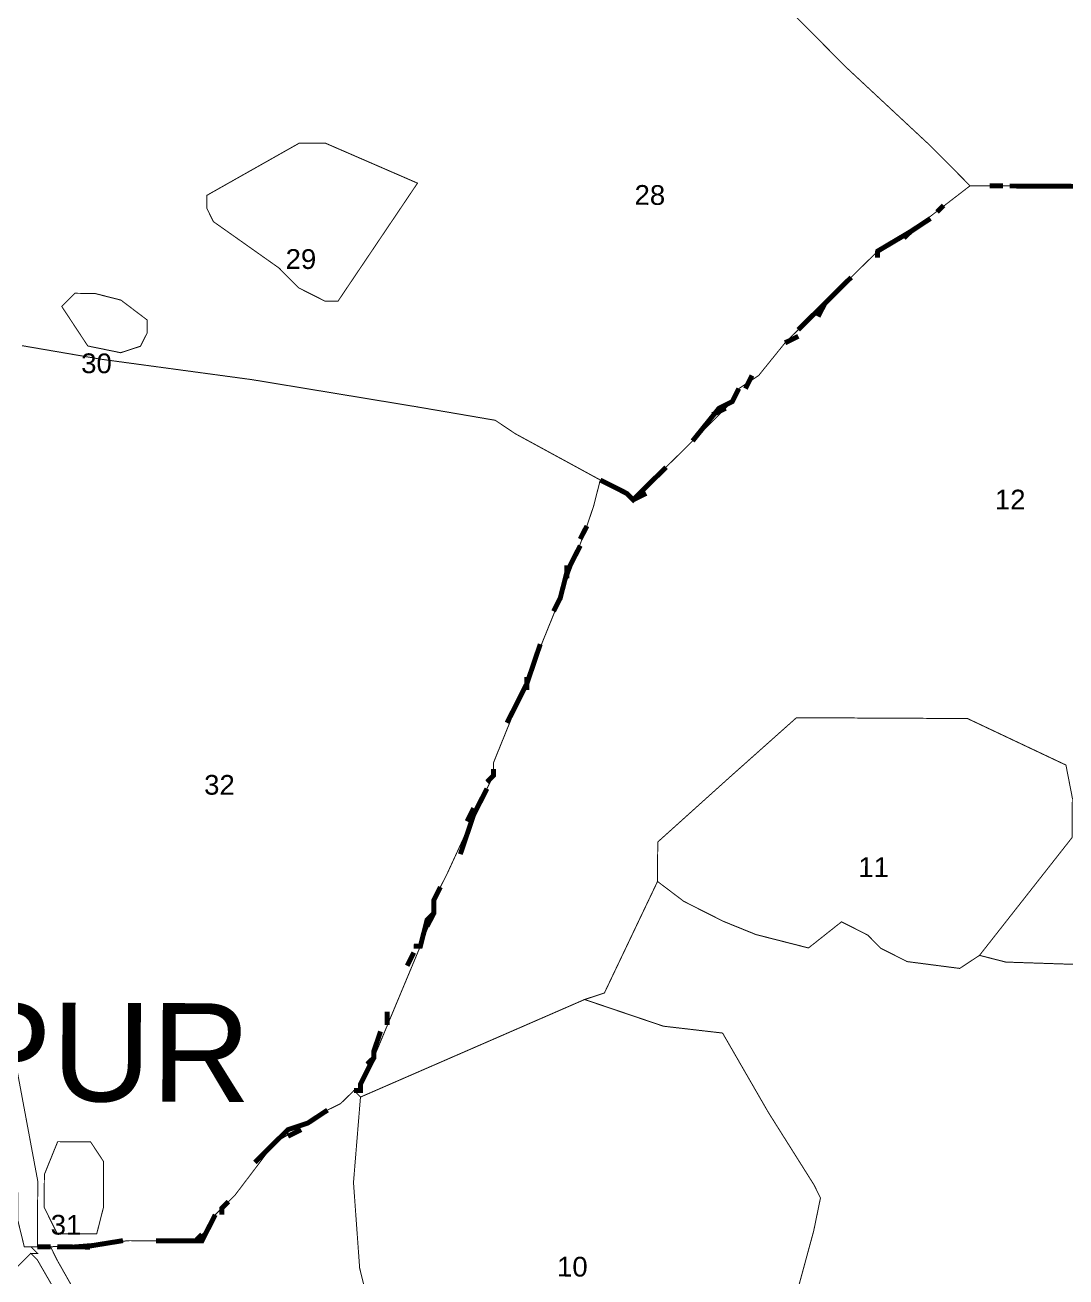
# Model space of a CAD drawing. Header units: metres. Extents: x 318080 to 326887, y 1838772 to 1852662.
# Drawn here: x 324065 to 324704, y 1846222 to 1846990 of the extents above; entities that cross this region are included whole.
import ezdxf

# ---------------------------------------------------------------- set-up
doc = ezdxf.new("R2010")
doc.units = ezdxf.units.M
doc.header["$MEASUREMENT"] = 0
for name, color, linetype in [('SURVEY NO.', 7, 'Continuous'), ('SURVEY PLOT BOUNDARY', 35, 'Continuous'), ('VILLAGE BOUNDARY', 212, 'Continuous'), ('VILLAGE NAME', 3, 'Continuous')]:
    doc.layers.add(name, color=color, linetype=linetype)
doc.styles.add('PDF Arial', font='arial.ttf')
doc.styles.get("Standard").update_dxf_attribs({"font": 'arial.ttf'})

# ---------------------------------------------------------------- blocks, each defined once
blk = doc.blocks.new('22')
at = {"layer": 'SURVEY PLOT BOUNDARY', "lineweight": 18, "const_width": 0.605}
for points in [[(324713.41, 1846891.18), (324656.94, 1846891.45), (324652.91, 1846891.47), (324644.84, 1846891.51), (324620.75, 1846915.83), (324568.55, 1846964.49), (324520.38, 1847013.14), (324500.29, 1847029.37), (324444.07, 1847082.09), (324395.88, 1847126.7), (324391.86, 1847130.76), (324424.31, 1847166.91), (324436.62, 1847211.23), (324428.69, 1847239.51), (324436.85, 1847259.64), (324489.56, 1847315.87), (324505.78, 1847331.93), (324634.84, 1847327.27), (324678.74, 1847230.24), (324734.67, 1847117)], [(324520.38, 1847013.14), (324568.55, 1846964.49), (324620.75, 1846915.83), (324644.84, 1846891.51), (324608.4, 1846863.44), (324588.17, 1846851.43), (324580.07, 1846843.4), (324531.43, 1846795.22), (324515.2, 1846775.13), (324503.06, 1846767.12), (324498.99, 1846759.07), (324470.61, 1846730.97), (324438.19, 1846698.85), (324434.17, 1846702.9), (324418.08, 1846711.05), (324365.78, 1846739.54), (324353.71, 1846747.67), (324305.35, 1846755.97), (324204.58, 1846772.59), (324111.86, 1846785.14), (324063.5, 1846793.44)], [(324037.74, 1846470.81), (324073.13, 1846281.02), (324072.94, 1846240.68), (324068.91, 1846240.7), (324064.87, 1846240.72)], [(324807.91, 1846410.62), (324666.75, 1846415.33), (324650.64, 1846419.45), (324707.46, 1846491.79)], [(324707.57, 1846516), (324703.64, 1846536.19), (324643.27, 1846564.72), (324558.56, 1846565.13), (324538.39, 1846565.23), (324497.88, 1846529.11), (324453.31, 1846488.98), (324453.2, 1846464.78), (324420.6, 1846396.35), (324408.48, 1846392.37), (324271.04, 1846332.52), (324267.02, 1846336.57), (324271.06, 1846336.55), (324271.08, 1846340.58), (324279.22, 1846356.68), (324307.79, 1846425.13), (324315.95, 1846445.26), (324315.99, 1846453.33), (324324.14, 1846469.43), (324344.52, 1846513.71), (324352.66, 1846529.81), (324352.7, 1846537.88), (324377.2, 1846598.28), (324393.53, 1846638.54), (324409.87, 1846682.84), (324413.97, 1846694.93), (324418.08, 1846711.05), (324434.17, 1846702.9), (324438.19, 1846698.85), (324470.61, 1846730.97), (324498.99, 1846759.07), (324503.06, 1846767.12), (324515.2, 1846775.13), (324531.43, 1846795.22), (324580.07, 1846843.4), (324588.17, 1846851.43), (324608.4, 1846863.44), (324644.84, 1846891.51), (324652.91, 1846891.47), (324656.94, 1846891.45), (324713.41, 1846891.18)], [(324063.5, 1846793.44), (324111.86, 1846785.14), (324204.58, 1846772.59), (324305.35, 1846755.97), (324353.71, 1846747.67), (324365.78, 1846739.54), (324418.08, 1846711.05), (324413.97, 1846694.93), (324409.87, 1846682.84), (324393.53, 1846638.54), (324377.2, 1846598.28), (324352.7, 1846537.88), (324352.66, 1846529.81), (324344.52, 1846513.71), (324324.14, 1846469.43), (324315.99, 1846453.33), (324315.95, 1846445.26), (324307.79, 1846425.13), (324279.22, 1846356.68), (324271.08, 1846340.58), (324271.06, 1846336.55), (324267.02, 1846336.57), (324262.97, 1846332.55), (324258.92, 1846328.54), (324250.83, 1846324.54), (324238.69, 1846316.53), (324218.46, 1846304.53), (324194.11, 1846272.37), (324186, 1846264.34), (324181.95, 1846260.32), (324177.87, 1846252.28), (324169.77, 1846244.25), (324129.43, 1846244.44), (324081.01, 1846240.64), (324072.94, 1846240.68), (324073.13, 1846281.02), (324037.74, 1846470.81)], [(324101, 1846204.23), (324085, 1846232.55), (324081.01, 1846240.64), (324129.43, 1846244.44), (324169.77, 1846244.25), (324177.87, 1846252.28), (324181.95, 1846260.32), (324186, 1846264.34), (324194.11, 1846272.37), (324218.46, 1846304.53), (324238.69, 1846316.53), (324250.83, 1846324.54), (324258.92, 1846328.54), (324262.97, 1846332.55), (324267.02, 1846336.57), (324271.04, 1846332.52), (324266.75, 1846280.09), (324270.53, 1846227.62), (324274.49, 1846211.47)], [(324532.55, 1846190.05), (324548.98, 1846250.49), (324553.11, 1846270.64), (324549.11, 1846278.73), (324521.09, 1846323.24), (324493.09, 1846371.79), (324456.8, 1846376), (324408.48, 1846392.37), (324420.6, 1846396.35), (324453.2, 1846464.78), (324469.27, 1846452.6), (324493.42, 1846440.38), (324513.55, 1846432.21), (324545.78, 1846423.99), (324566.02, 1846440.03), (324582.12, 1846431.88), (324590.15, 1846423.77), (324606.24, 1846415.63), (324638.5, 1846411.44), (324650.64, 1846419.45), (324666.75, 1846415.33), (324807.91, 1846410.62)], [(323645, 1846166.08), (323669.57, 1846242.62), (323693.83, 1846254.61), (323698.04, 1846290.9), (323714.29, 1846315.02), (323843.39, 1846318.44), (323948.07, 1846277.59), (323992.36, 1846261.24), (324000.53, 1846281.37), (324036.97, 1846309.44), (324057.12, 1846305.3), (324057.08, 1846297.24), (324060.99, 1846273.01), (324060.92, 1846256.87), (324064.87, 1846240.72), (324068.91, 1846240.7), (324072.92, 1846236.64), (324068.89, 1846236.66), (324040.51, 1846208.56)]]:
    blk.add_lwpolyline(points, dxfattribs=at)
for points in [[(324306.01, 1846893.14), (324257.25, 1846820.75), (324249.19, 1846820.79), (324233.09, 1846828.94), (324221.05, 1846841.1), (324180.85, 1846869.53), (324176.85, 1846877.62), (324176.89, 1846885.69), (324233.52, 1846917.69), (324249.65, 1846917.61)], [(324233.09, 1846828.94), (324249.19, 1846820.79), (324257.25, 1846820.75), (324306.01, 1846893.14), (324249.65, 1846917.61), (324233.52, 1846917.69), (324176.89, 1846885.69), (324176.85, 1846877.62), (324180.85, 1846869.53), (324221.05, 1846841.1)], [(324095.92, 1846825.56), (324108.03, 1846825.5), (324124.14, 1846821.39), (324140.22, 1846809.21), (324140.18, 1846801.14), (324136.11, 1846793.09), (324123.99, 1846789.12), (324103.84, 1846793.25), (324087.82, 1846817.53)], [(324124.14, 1846821.39), (324108.03, 1846825.5), (324095.92, 1846825.56), (324087.82, 1846817.53), (324103.84, 1846793.25), (324123.99, 1846789.12), (324136.11, 1846793.09), (324140.18, 1846801.14), (324140.22, 1846809.21)], [(324707.46, 1846491.79), (324650.64, 1846419.45), (324638.5, 1846411.44), (324606.24, 1846415.63), (324590.15, 1846423.77), (324582.12, 1846431.88), (324566.02, 1846440.03), (324545.78, 1846423.99), (324513.55, 1846432.21), (324493.42, 1846440.38), (324469.27, 1846452.6), (324453.2, 1846464.78), (324453.31, 1846488.98), (324497.88, 1846529.11), (324538.39, 1846565.23), (324558.56, 1846565.13), (324643.27, 1846564.72), (324703.64, 1846536.19), (324707.57, 1846516)], [(324467.58, 1846101.61), (324455.42, 1846089.56), (324362.84, 1846130.35), (324330.63, 1846142.61), (324294.52, 1846183.13), (324286.51, 1846195.27), (324274.49, 1846211.47), (324270.53, 1846227.62), (324266.75, 1846280.09), (324271.04, 1846332.52), (324408.48, 1846392.37), (324456.8, 1846376), (324493.09, 1846371.79), (324521.09, 1846323.24), (324549.11, 1846278.73), (324553.11, 1846270.64), (324548.98, 1846250.49), (324532.55, 1846190.05), (324528.44, 1846173.93)], [(324109.28, 1846248.57), (324085.08, 1846248.69), (324077.09, 1846264.86), (324077.19, 1846285.04), (324085.35, 1846305.17), (324105.52, 1846305.07), (324113.53, 1846292.93), (324113.39, 1846264.69)], [(324077.09, 1846264.86), (324085.08, 1846248.69), (324109.28, 1846248.57), (324113.39, 1846264.69), (324113.53, 1846292.93), (324105.52, 1846305.07), (324085.35, 1846305.17), (324077.19, 1846285.04)], [(324220.67, 1845925.28), (324208.2, 1845848.68), (324200.15, 1845852.76), (324212.6, 1845925.32), (324216.85, 1845969.68), (324212.93, 1845993.9), (324184.89, 1846034.38), (324180.92, 1846046.5), (324120.88, 1846143.62), (324100.9, 1846184.06), (324072.9, 1846232.61), (324068.89, 1846236.66), (324072.92, 1846236.64), (324068.91, 1846240.7), (324072.94, 1846240.68), (324081.01, 1846240.64), (324085, 1846232.55), (324101, 1846204.23), (324113, 1846184), (324145.02, 1846131.4), (324177.02, 1846074.76), (324197.01, 1846038.36), (324201.03, 1846034.3), (324233.06, 1845985.74)], [(324180.92, 1846046.5), (324184.89, 1846034.38), (324124.58, 1846075.02), (324056.22, 1846119.72), (324052.25, 1846131.85), (324048.35, 1846160.11), (324044.37, 1846172.23), (324040.49, 1846204.52), (324040.51, 1846208.56), (324068.89, 1846236.66), (324072.9, 1846232.61), (324100.9, 1846184.06), (324120.88, 1846143.62)]]:
    blk.add_lwpolyline(points, close=True, dxfattribs=at)
at = {"layer": 'VILLAGE BOUNDARY', "lineweight": 50, "const_width": 3.03}
for points in [[(324665.01, 1846891.41), (324656.94, 1846891.45)], [(324669.04, 1846891.39), (324685.18, 1846891.31), (324709.38, 1846891.19)], [(324689.21, 1846891.29), (324681.14, 1846891.33)], [(324624.59, 1846875.46), (324628.65, 1846879.48)], [(324620.54, 1846871.45), (324608.4, 1846863.44), (324588.17, 1846851.43), (324588.15, 1846847.4)], [(324604.35, 1846859.42), (324608.4, 1846863.44)], [(324539.54, 1846803.25), (324551.7, 1846815.3), (324571.96, 1846835.37)], [(324555.75, 1846819.31), (324551.68, 1846811.26)], [(324539.52, 1846799.22), (324531.43, 1846795.22)], [(324507.09, 1846767.1), (324511.16, 1846775.15)], [(324503.06, 1846767.12), (324498.99, 1846759.07), (324490.9, 1846755.07), (324474.67, 1846734.98)], [(324486.85, 1846751.06), (324494.93, 1846755.06)], [(324458.45, 1846718.92), (324442.24, 1846702.86), (324438.19, 1846698.85), (324434.17, 1846702.9), (324426.13, 1846706.97), (324418.08, 1846711.05)], [(324446.27, 1846702.84), (324438.19, 1846698.85)], [(324405.8, 1846674.8), (324409.87, 1846682.84)], [(324405.78, 1846670.76), (324397.64, 1846654.66), (324393.53, 1846638.54), (324389.45, 1846630.5)], [(324397.62, 1846650.63), (324397.66, 1846658.7)], [(324381.29, 1846610.36), (324377.2, 1846598.28), (324373.1, 1846586.19), (324364.96, 1846570.1), (324360.89, 1846562.05)], [(324373.12, 1846590.23), (324373.09, 1846582.16)], [(324348.61, 1846525.8), (324352.66, 1846529.81), (324352.68, 1846533.85)], [(324348.59, 1846521.76), (324344.52, 1846513.71), (324340.45, 1846505.66), (324332.26, 1846481.5)], [(324336.39, 1846501.65), (324340.47, 1846509.7)], [(324303.75, 1846425.15), (324307.79, 1846425.13), (324311.9, 1846441.25), (324315.95, 1846445.26), (324315.99, 1846453.33), (324320.06, 1846461.38)], [(324315.95, 1846445.26), (324311.88, 1846437.21)], [(324303.74, 1846421.12), (324299.66, 1846413.07)], [(324287.39, 1846376.82), (324287.43, 1846384.88)], [(324283.33, 1846372.8), (324279.24, 1846360.72), (324279.22, 1846356.68), (324271.08, 1846340.58), (324271.06, 1846336.55), (324267.02, 1846336.57)], [(324275.17, 1846352.67), (324279.22, 1846356.68), (324279.24, 1846360.72)], [(324250.83, 1846324.54), (324238.69, 1846316.53), (324226.57, 1846312.56), (324218.46, 1846304.53), (324214.41, 1846300.51), (324206.3, 1846292.48)], [(324234.64, 1846312.52), (324226.55, 1846308.52)], [(324185.98, 1846260.31), (324186, 1846264.34), (324190.05, 1846268.35)], [(324181.95, 1846260.32), (324177.87, 1846252.28), (324173.8, 1846244.23), (324169.77, 1846244.25), (324145.57, 1846244.36)], [(324165.73, 1846244.26), (324169.77, 1846244.25), (324173.82, 1846248.26)], [(324081.01, 1846240.64), (324072.94, 1846240.68)], [(324085.04, 1846240.62), (324101.18, 1846240.54), (324125.4, 1846244.46)], [(324105.21, 1846240.52), (324097.14, 1846240.56)]]:
    blk.add_lwpolyline(points, dxfattribs=at)
at = {"layer": 'SURVEY NO.', "char_height": 12.102, "attachment_point": 7, "rotation": 359.72418, "style": 'PDF Arial'}
for s, insert in [('28', (324439.06, 1846879.7)), ('29', (324225.08, 1846840.39)), ('30', (324099.72, 1846776.44)), ('12', (324660.02, 1846693.05)), ('32', (324175.12, 1846517.87)), ('11', (324576.24, 1846467.53)), ('31', (324081.04, 1846248.01)), ('10', (324391.52, 1846222.31))]:
    blk.add_mtext(s, dxfattribs=dict(at, insert=insert))
at = {"layer": 'VILLAGE NAME', "insert": (323809.16, 1846330.46), "char_height": 60.511, "attachment_point": 7, "rotation": 359.72418}
blk.add_mtext('RAJAPUR', dxfattribs=at)

msp = doc.modelspace()

# ---------------------------------------------------------------- block references
msp.add_blockref('22', (0, 0))

doc.saveas('drawing.dxf')
